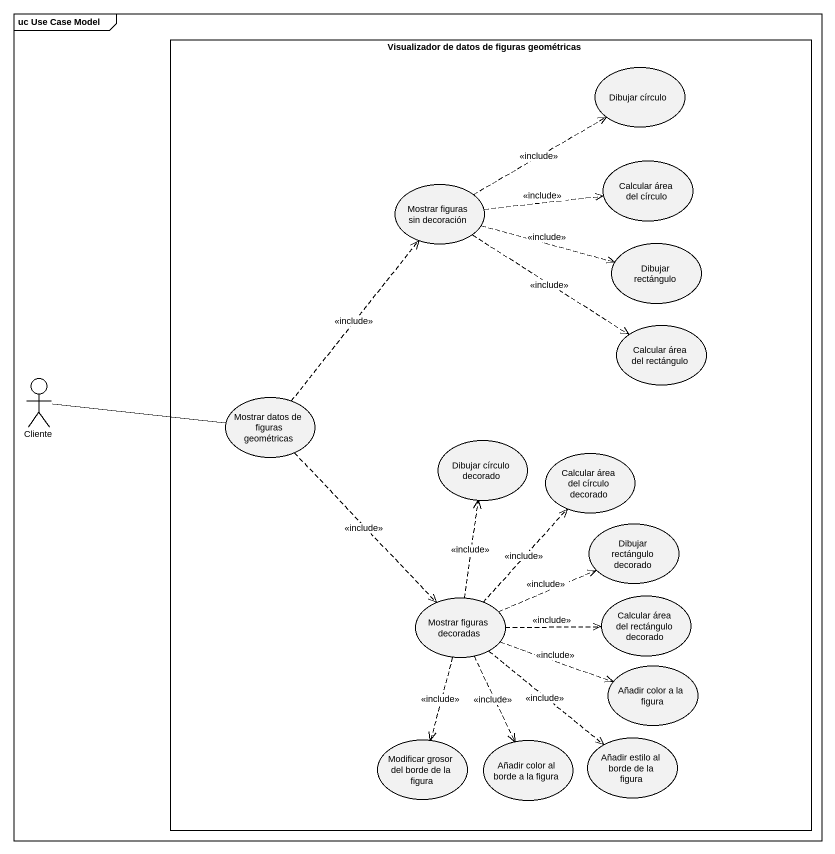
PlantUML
@startuml
mainframe uc Use Case Model
rectangle "Visualizador de datos de figuras geométricas" as Visualizador_de_datos_de {
  usecase "Dibujar círculo" as Dibujar_círculo
  usecase "Mostrar figuras sin decoración" as Mostrar_figuras_sin
  usecase "Calcular área del círculo" as Calcular_área_del_círculo
  usecase "Dibujar rectángulo" as Dibujar_rectángulo
  usecase "Calcular área del rectángulo" as Calcular_área_del_rectángulo
  usecase "Mostrar datos de figuras geométricas" as Mostrar_datos_de_figuras
  usecase "Dibujar círculo decorado" as Dibujar_círculo_decorado
  usecase "Calcular área del círculo decorado" as Calcular_área_del_círculo_2
  usecase "Dibujar rectángulo decorado" as Dibujar_rectángulo_decorado
  usecase "Mostrar figuras decoradas" as Mostrar_figuras_decoradas
  usecase "Calcular área del rectángulo decorado" as Calcular_área_del
  usecase "Añadir color a la figura" as Añadir_color_a_la_figura
  usecase "Añadir estilo al borde de la figura" as Añadir_estilo_al_borde_de
  usecase "Modificar grosor del borde de la figura" as Modificar_grosor_del_borde
  usecase "Añadir color al borde a la figura" as Añadir_color_al_borde_a_la
}
actor Cliente
Mostrar_figuras_sin .right.> Dibujar_círculo : <<include>>
Mostrar_figuras_sin .right.> Calcular_área_del_círculo : <<include>>
Mostrar_figuras_sin .right.> Dibujar_rectángulo : <<include>>
Mostrar_figuras_sin ..> Calcular_área_del_rectángulo : <<include>>
Cliente -right- Mostrar_datos_de_figuras
Mostrar_datos_de_figuras .up.> Mostrar_figuras_sin : <<include>>
Mostrar_datos_de_figuras ..> Mostrar_figuras_decoradas : <<include>>
Mostrar_figuras_decoradas .up.> Dibujar_círculo_decorado : <<include>>
Mostrar_figuras_decoradas .up.> Calcular_área_del_círculo_2 : <<include>>
Mostrar_figuras_decoradas .right.> Dibujar_rectángulo_decorado : <<include>>
Mostrar_figuras_decoradas .right.> Calcular_área_del : <<include>>
Mostrar_figuras_decoradas .right.> Añadir_color_a_la_figura : <<include>>
Mostrar_figuras_decoradas ..> Añadir_estilo_al_borde_de : <<include>>
Mostrar_figuras_decoradas ..> Modificar_grosor_del_borde : <<include>>
Mostrar_figuras_decoradas ..> Añadir_color_al_borde_a_la : <<include>>
@enduml
